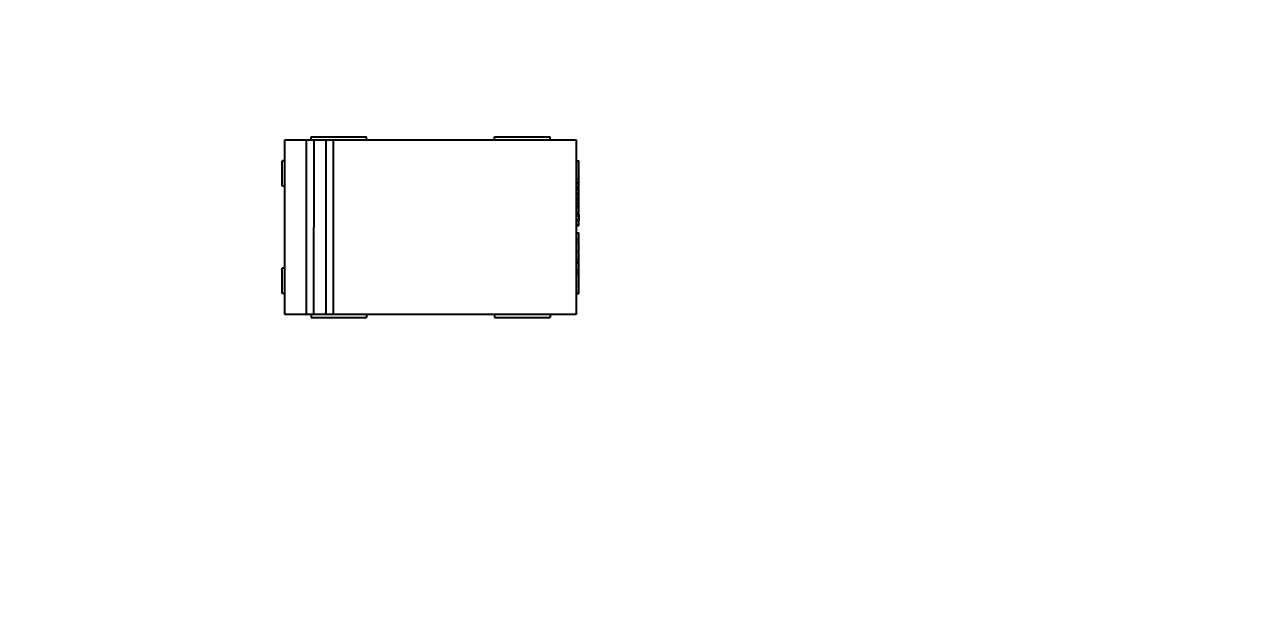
# Model space of a CAD drawing. Header units: inches. Extents: x -37.2 to 29.4, y -3.8 to 37.3.
# Drawn here: x -26.985 to -22.78, y 19.81 to 21.794 of the extents above; entities that cross this region are included whole.
import ezdxf

# ---------------------------------------------------------------- set-up
doc = ezdxf.new("R2010")
doc.units = ezdxf.units.IN
doc.header["$LTSCALE"] = 1.21
doc.header["$MEASUREMENT"] = 0
doc.header["$PDMODE"] = 3
doc.header["$PDSIZE"] = 0.3125
doc.layers.get('0').update_dxf_attribs({"linetype": 'CONTINUOUS'})
doc.layers.get('Defpoints').update_dxf_attribs({"linetype": 'CONTINUOUS'})
doc.layers.add('DIM', color=3, linetype='CONTINUOUS')
doc.styles.get("Standard").update_dxf_attribs({"font": 'txt', "width": 0.8})
doc.dimstyles.get("Standard").update_dxf_attribs({"dimtxt": 0.15625, "dimasz": 0.1875, "dimexe": 0.125, "dimexo": 0.0625, "dimgap": 0.09, "dimtad": 0, "dimtih": 1, "dimtoh": 1, "dimzin": 4, "dimdsep": 46, "dimtxsty": 'STANDARD', "dimblk": '_FILLED', "dimblk1": '_FILLED', "dimblk2": '_FILLED', "dimcen": 0.09, "dimazin": 1, "dimtp": 0.01, "dimtm": 0.01, "dimtfac": 1, "dimtofl": 0, "dimtmove": 0, "dimatfit": 3, "dimldrblk": '_FILLED', "dimfxl": 1, "dimtolj": 1, "dimtzin": 4, "dimarcsym": 0})

# ---------------------------------------------------------------- blocks, each defined once
blk = doc.blocks.new('_FILLED')
at = {"color": 0, "linetype": 'ByBlock'}
blk.add_solid([(0, 0), (-1, 0.1667), (-1, -0.1667)], dxfattribs=at)
blk = doc.blocks.new('*D5')
at = {"layer": 'Defpoints', "color": 0}
for p in [(-36.4962, 28.4485), (-28.0296, 28.4485), (-12.0218, 0.4472)]:
    blk.add_point(p, dxfattribs=at)
at = {"layer": 'DIM', "color": 0, "lineweight": -2}
for p, q in [((-28.0921, 28.4485), (-36.6212, 28.4485)), ((-36.4962, 27.4485), (-36.4962, 16.0045)), ((-36.4962, 1.4472), (-36.4962, 12.8912)), ((-12.0843, 0.4472), (-36.6212, 0.4472))]:
    blk.add_line(p, q, dxfattribs=at)
for p, rotation in [((-36.4962, 28.4485), 90), ((-36.4962, 0.4472), 270)]:
    blk.add_blockref('_FILLED', p, dxfattribs=dict(at, rotation=rotation))
at = {"layer": 'DIM', "color": 0, "insert": (-36.4962, 14.4478), "char_height": 1, "attachment_point": 5, "rotation": 90}
blk.add_mtext('\\A1;28.00', dxfattribs=at)

msp = doc.modelspace()

# ---------------------------------------------------------------- linework, layer by layer
at = {"color": 7, "linetype": 'Continuous'}
for p, q in [((-26.0004, 21.3983), (-26.0004, 21.4083)), ((-26.0004, 21.4083), (-25.81, 21.4083)), ((-25.81, 21.3983), (-25.81, 21.4083)), ((-25.3699, 21.3983), (-25.3699, 21.4083)), ((-25.3699, 21.4083), (-25.1796, 21.4083)), ((-25.1796, 21.3983), (-25.1796, 21.4083)), ((-26.0901, 20.7983), (-26.0901, 21.3983)), ((-26.0901, 21.3983), (-25.0901, 21.3983)), ((-26.0157, 20.7983), (-26.0156, 21.3983)), ((-25.9914, 21.3983), (-25.9915, 20.7983)), ((-25.9487, 20.7983), (-25.9487, 21.3983)), ((-25.9244, 21.3983), (-25.9245, 20.7983)), ((-25.0901, 21.3983), (-25.0901, 20.7983)), ((-26.1001, 21.2388), (-26.1001, 21.326)), ((-26.0901, 21.326), (-26.1001, 21.326)), ((-25.0901, 21.3259), (-25.0801, 21.3259)), ((-25.0801, 21.237), (-25.0801, 21.3259)), ((-26.0901, 21.2388), (-26.1001, 21.2388)), ((-25.0901, 21.2645), (-25.0801, 21.2645)), ((-25.0901, 21.2528), (-25.0801, 21.2528)), ((-25.0901, 21.2486), (-25.0801, 21.2486)), ((-25.0901, 21.237), (-25.0801, 21.237)), ((-25.0901, 21.2353), (-25.0801, 21.2353)), ((-25.0801, 21.1466), (-25.0801, 21.2353)), ((-25.0901, 21.2307), (-25.0801, 21.2307)), ((-25.0901, 21.2263), (-25.0801, 21.2263)), ((-25.0901, 21.2146), (-25.0801, 21.2146)), ((-25.0901, 21.2104), (-25.0801, 21.2104)), ((-25.0901, 21.1988), (-25.0801, 21.1988)), ((-25.0901, 21.1971), (-25.0801, 21.1971)), ((-25.0901, 21.1925), (-25.0801, 21.1925)), ((-25.0801, 21.181), (-25.0901, 21.181)), ((-25.0901, 21.1723), (-25.0801, 21.1723)), ((-25.0901, 21.1676), (-25.0801, 21.1676)), ((-25.0901, 21.1665), (-25.0801, 21.1665)), ((-25.0901, 21.1658), (-25.0801, 21.1658)), ((-25.0901, 21.1501), (-25.0801, 21.1501)), ((-25.0901, 21.1491), (-25.0801, 21.1491)), ((-25.0801, 21.1466), (-25.0901, 21.1466)), ((-25.0901, 21.144), (-25.0801, 21.144)), ((-25.0901, 21.1368), (-25.0801, 21.1368)), ((-25.0901, 21.1256), (-25.0801, 21.1256)), ((-25.0901, 21.1212), (-25.0801, 21.1212)), ((-25.0901, 21.1202), (-25.0801, 21.1202)), ((-25.0901, 21.1199), (-25.0801, 21.1199)), ((-25.0801, 21.144), (-25.0801, 21.1212)), ((-25.0801, 21.1038), (-25.0801, 21.1202)), ((-25.0901, 21.1078), (-25.0801, 21.1078)), ((-25.0901, 21.1038), (-25.0801, 21.1038)), ((-25.0901, 21.0788), (-25.0801, 21.0788)), ((-25.0801, 20.8706), (-25.0801, 21.0788)), ((-25.0901, 21.0574), (-25.0801, 21.0574)), ((-25.0901, 21.0457), (-25.0801, 21.0457)), ((-25.0901, 21.0162), (-25.0801, 21.0162)), ((-25.0901, 20.9901), (-25.0801, 20.9901)), ((-26.1001, 20.8707), (-26.1001, 20.9579)), ((-26.0901, 20.9579), (-26.1001, 20.9579)), ((-25.0901, 20.9806), (-25.0801, 20.9806)), ((-25.0901, 20.9756), (-25.0801, 20.9756)), ((-25.0901, 20.9507), (-25.0801, 20.9507)), ((-25.0901, 20.9405), (-25.0801, 20.9405)), ((-26.0901, 20.8707), (-26.1001, 20.8707)), ((-25.0901, 20.8706), (-25.0801, 20.8706)), ((-25.0901, 20.7983), (-26.0901, 20.7983)), ((-26.0004, 20.7983), (-26.0004, 20.7883)), ((-26.0004, 20.7883), (-25.8101, 20.7883)), ((-25.8101, 20.7983), (-25.8101, 20.7883)), ((-25.37, 20.7983), (-25.37, 20.7883)), ((-25.37, 20.7883), (-25.1796, 20.7883)), ((-25.1796, 20.7983), (-25.1796, 20.7883))]:
    msp.add_line(p, q, dxfattribs=at)

# ---------------------------------------------------------------- dimensions: what is measured, and where the dimension line sits
at = {"layer": 'DIM'}
dim = msp.add_linear_dim(base=(-36.4962, 28.4485), p1=(-12.0218, 0.4472), p2=(-28.0296, 28.4485), angle=90, dimstyle='STANDARD', override={"dimtxt": 1, "dimasz": 1, "dimtih": 0, "dimtoh": 0, "dimzin": 0, "dimcen": 0.198, "dimadec": 0, "dimazin": 0, "dimtp": 0, "dimtm": 0, "dimtdec": 4, "dimtzin": 0}, dxfattribs=at)
dim.commit()
dim.dimension.update_dxf_attribs({"geometry": '*D5', "text_midpoint": (-36.4962, 14.4478)})

doc.saveas('drawing.dxf')
